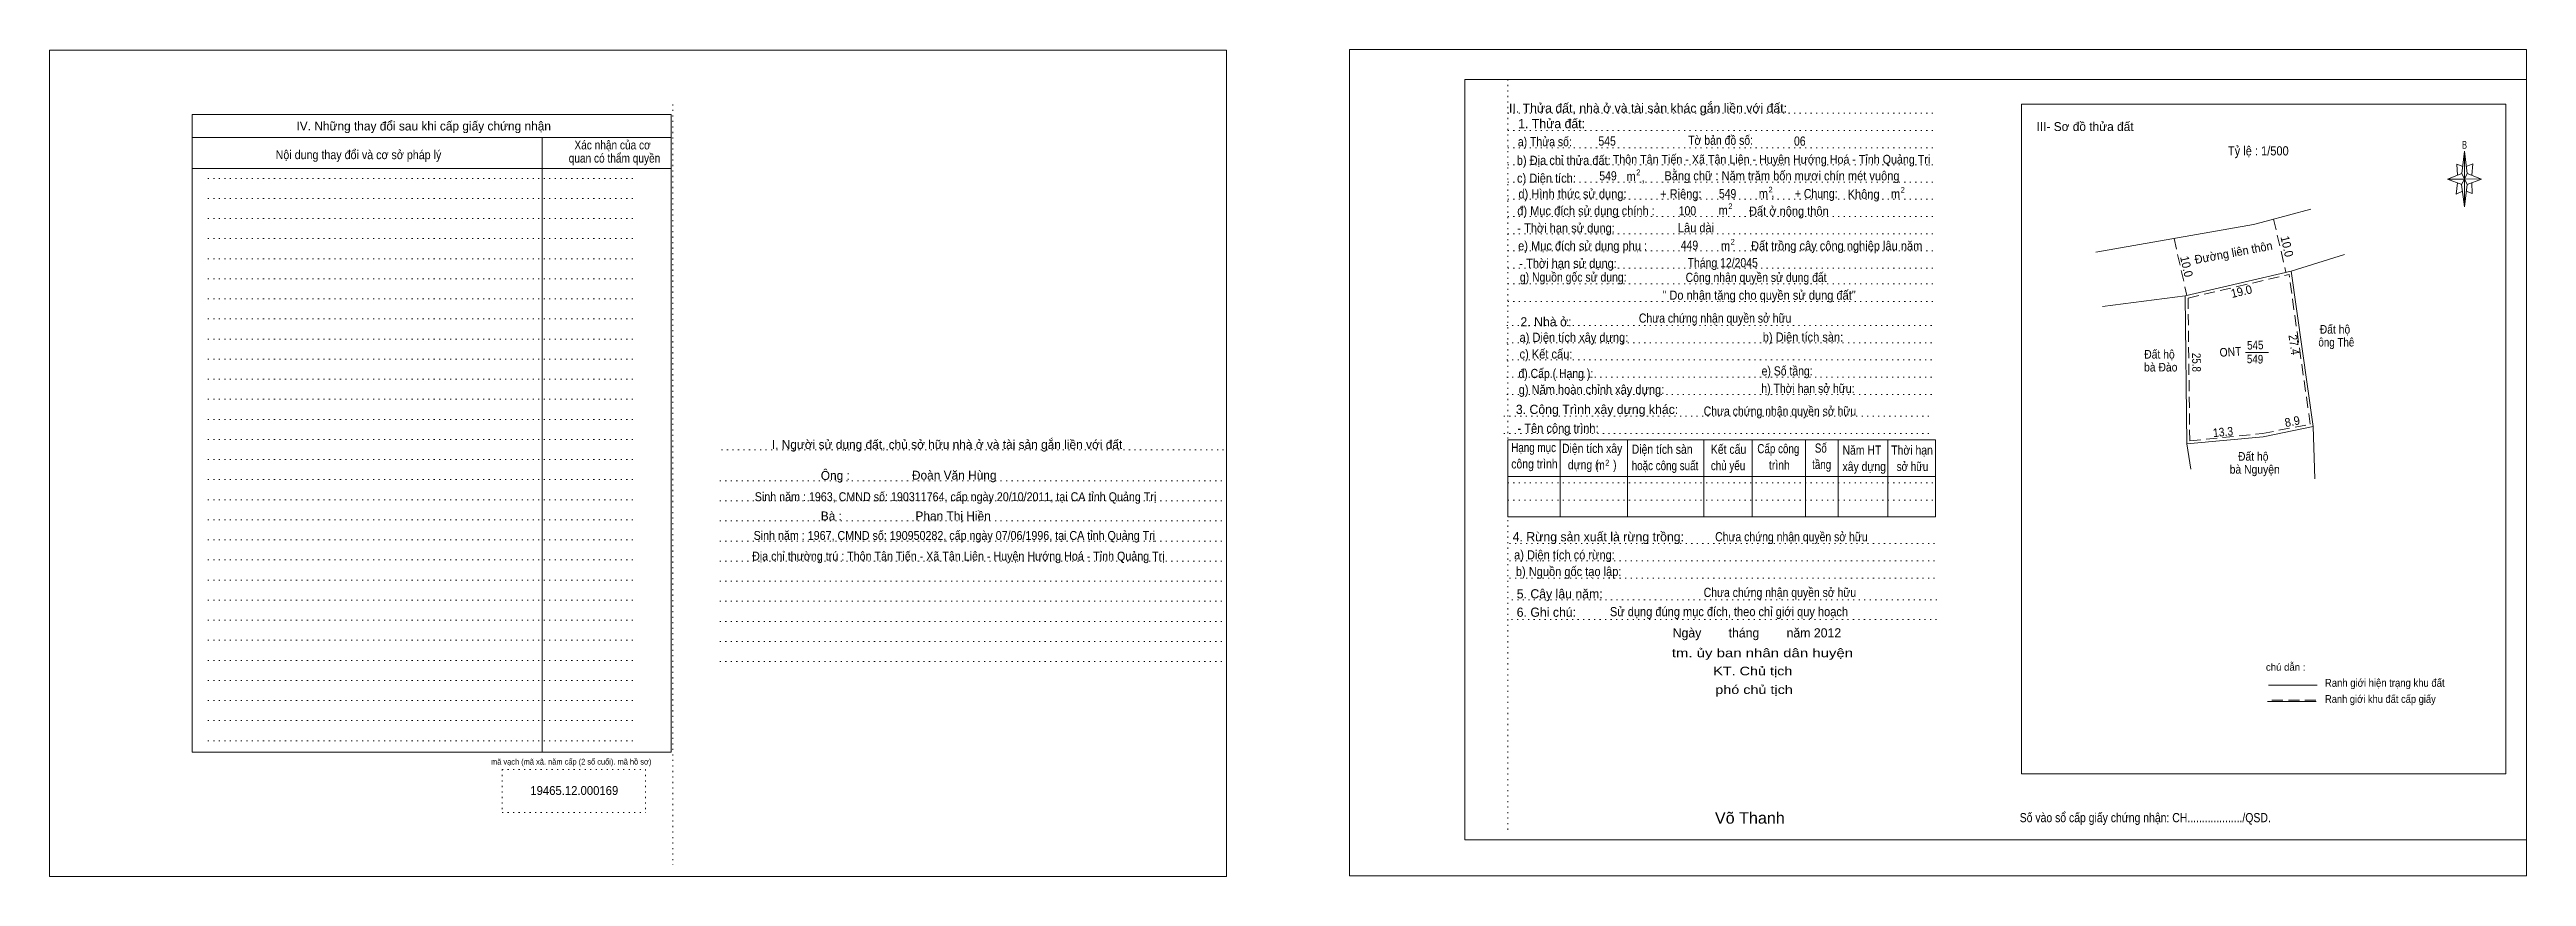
# Model space of a CAD drawing. Header units: metres. Extents: x 548828 to 549260, y 1838188 to 1838332.
import ezdxf
from ezdxf.enums import TextEntityAlignment as Align

# ---------------------------------------------------------------- set-up
doc = ezdxf.new("R2010")
doc.units = ezdxf.units.M
doc.header["$LTSCALE"] = 0.64
doc.linetypes.add('DOTTED', pattern=[1.5, 0.3, -1.2])
doc.linetypes.add('MEDIUM_DASHED', pattern=[4.5, 3, -1.5])
for name, color, linetype, lineweight in [('1', 7, 'DOTTED', 13), ('10', 7, 'Continuous', 13), ('15', 7, 'Continuous', 13), ('17', 7, 'MEDIUM_DASHED', 13), ('2', 7, 'Continuous', 13), ('23', 7, 'Continuous', 13), ('30', 7, 'Continuous', 13), ('50', 7, 'Continuous', 13)]:
    doc.layers.add(name, color=color, linetype=linetype, lineweight=lineweight)
for name, color, linetype in [('11', 7, 'Continuous'), ('13', 7, 'Continuous'), ('18', 7, 'Continuous'), ('20', 7, 'Continuous'), ('28', 7, 'Continuous'), ('3', 7, 'Continuous'), ('4', 7, 'Continuous'), ('9', 7, 'Continuous')]:
    doc.layers.add(name, color=color, linetype=linetype)

msp = doc.modelspace()

# ---------------------------------------------------------------- linework, layer by layer
at = {"layer": '1', "linetype": 'Continuous'}
for p, q in [((549074.55, 1838326.47), (549259.65, 1838326.47)), ((549074.55, 1838326.47), (549074.55, 1838193.97)), ((549259.65, 1838326.47), (549259.65, 1838193.97)), ((549074.55, 1838193.97), (549259.65, 1838193.97))]:
    msp.add_line(p, q, dxfattribs=at)
at = {"layer": '1'}
for p, q in [((549082.05, 1838326.47), (549082.05, 1838195.07)), ((548936.5, 1838322.12), (548936.5, 1838189.62)), ((549082.05, 1838320.57), (549156.6, 1838320.57)), ((549082.05, 1838317.57), (549156.6, 1838317.57)), ((549082.05, 1838314.57), (549156.6, 1838314.57)), ((548855.4, 1838309.22), (548929.95, 1838309.22)), ((549082.05, 1838311.57), (549156.6, 1838311.57)), ((549082.05, 1838308.57), (549156.6, 1838308.57)), ((548855.4, 1838305.72), (548929.95, 1838305.72)), ((549082.05, 1838305.57), (549156.6, 1838305.57)), ((548855.4, 1838302.22), (548929.95, 1838302.22)), ((549082.05, 1838302.57), (549156.6, 1838302.57)), ((549082.05, 1838299.57), (549156.6, 1838299.57)), ((548855.4, 1838298.72), (548929.95, 1838298.72)), ((548855.4, 1838295.22), (548929.95, 1838295.22)), ((549082.05, 1838296.57), (549156.6, 1838296.57)), ((548855.4, 1838291.72), (548929.95, 1838291.72)), ((549082.05, 1838293.57), (549156.6, 1838293.57)), ((549082.05, 1838290.82), (549156.6, 1838290.82)), ((548855.4, 1838288.22), (548929.95, 1838288.22)), ((549082.05, 1838287.77), (549156.6, 1838287.77)), ((548855.4, 1838284.72), (548929.95, 1838284.72)), ((549081.85, 1838283.57), (549156.4, 1838283.57)), ((548855.4, 1838281.22), (548929.95, 1838281.22)), ((548855.4, 1838277.72), (548929.95, 1838277.72)), ((549081.85, 1838280.57), (549156.4, 1838280.57)), ((549081.85, 1838277.57), (549156.4, 1838277.57)), ((548855.4, 1838274.22), (548929.95, 1838274.22)), ((549081.85, 1838274.57), (549156.4, 1838274.57)), ((548855.4, 1838270.72), (548929.95, 1838270.72)), ((549081.85, 1838271.57), (549156.4, 1838271.57)), ((548855.4, 1838267.22), (548929.95, 1838267.22)), ((549081.35, 1838267.77), (549155.9, 1838267.77)), ((549081.35, 1838264.77), (549155.9, 1838264.77)), ((548855.4, 1838263.72), (548929.95, 1838263.72)), ((548855.4, 1838260.22), (548929.95, 1838260.22)), ((548944.95, 1838261.92), (549033, 1838261.92)), ((548855.4, 1838256.72), (548929.95, 1838256.72)), ((548944.65, 1838256.52), (549032.7, 1838256.52)), ((549082.05, 1838256.17), (549156.6, 1838256.17)), ((548855.4, 1838253.22), (548929.95, 1838253.22)), ((548944.65, 1838253.02), (549032.7, 1838253.02)), ((549082.05, 1838253.17), (549156.6, 1838253.17)), ((548855.4, 1838249.72), (548929.95, 1838249.72)), ((548944.65, 1838249.52), (549032.7, 1838249.52)), ((548855.4, 1838246.22), (548929.95, 1838246.22)), ((548944.65, 1838246.02), (549032.7, 1838246.02)), ((549082.35, 1838245.57), (549156.9, 1838245.57)), ((548855.4, 1838242.72), (548929.95, 1838242.72)), ((548855.4, 1838239.22), (548929.95, 1838239.22)), ((548944.65, 1838242.52), (549032.7, 1838242.52)), ((548944.65, 1838239.02), (549032.7, 1838239.02)), ((549082.35, 1838242.57), (549156.9, 1838242.57)), ((549082.35, 1838239.57), (549156.9, 1838239.57)), ((548855.4, 1838235.72), (548929.95, 1838235.72)), ((548944.65, 1838235.52), (549032.7, 1838235.52)), ((549082.75, 1838235.77), (549157.3, 1838235.77)), ((548855.4, 1838232.22), (548929.95, 1838232.22)), ((548944.65, 1838232.02), (549032.7, 1838232.02)), ((549082.7, 1838232.32), (549157.25, 1838232.32)), ((548855.4, 1838228.72), (548929.95, 1838228.72)), ((548944.65, 1838228.52), (549032.7, 1838228.52)), ((548855.4, 1838225.22), (548929.95, 1838225.22)), ((548855.4, 1838221.72), (548929.95, 1838221.72)), ((548944.65, 1838225.02), (549032.7, 1838225.02)), ((548855.4, 1838218.22), (548929.95, 1838218.22)), ((548855.4, 1838214.72), (548929.95, 1838214.72)), ((548855.4, 1838211.22), (548929.95, 1838211.22)), ((548906.7, 1838206.22), (548931.7, 1838206.22)), ((548906.7, 1838206.22), (548906.7, 1838198.72)), ((548931.7, 1838206.22), (548931.7, 1838198.72)), ((548906.7, 1838198.72), (548931.7, 1838198.72))]:
    msp.add_line(p, q, dxfattribs=at)
at = {"layer": '1', "linetype": 'Continuous'}
for points in [[(548827.8, 1838187.57), (549033, 1838187.57), (549033, 1838331.57), (548827.8, 1838331.57)], [(549054.45, 1838187.67), (549259.65, 1838187.67), (549259.65, 1838331.67), (549054.45, 1838331.67)]]:
    msp.add_lwpolyline(points, close=True, dxfattribs=at)
at = {"layer": '10', "linetype": 'MEDIUM_DASHED'}
for p, q in [((549221.95, 1838266.37), (549218.25, 1838292.47)), ((549200.95, 1838263.47), (549200.65, 1838288.37)), ((549200.95, 1838263.47), (549213.65, 1838264.77)), ((549213.65, 1838264.77), (549221.95, 1838266.37))]:
    msp.add_line(p, q, dxfattribs=at)
at = {"layer": '10'}
for p, q in [((549222.45, 1838265.97), (549218.65, 1838293.07)), ((549200.45, 1838262.97), (549200.15, 1838288.77)), ((549082.05, 1838263.67), (549156.6, 1838263.67)), ((549082.05, 1838263.67), (549082.05, 1838250.22)), ((549091.2, 1838263.67), (549091.2, 1838250.22)), ((549102.9, 1838263.67), (549102.9, 1838250.22)), ((549116.2, 1838263.67), (549116.2, 1838250.22)), ((549124.65, 1838263.67), (549124.65, 1838250.22)), ((549133.95, 1838263.67), (549133.95, 1838250.22)), ((549139.65, 1838263.67), (549139.65, 1838250.22)), ((549148.3, 1838263.67), (549148.3, 1838250.22)), ((549156.6, 1838263.67), (549156.6, 1838250.22)), ((549082.05, 1838257.27), (549156.6, 1838257.27)), ((549082.05, 1838250.22), (549156.6, 1838250.22))]:
    msp.add_line(p, q, dxfattribs=at)
msp.add_lwpolyline([(549200.45, 1838262.97), (549213.75, 1838264.17), (549222.45, 1838265.97)], dxfattribs=at)
at = {"layer": '15'}
for p, q in [((549210.65, 1838278.87), (549214.7, 1838278.87)), ((549222.75, 1838256.87), (549222.45, 1838265.97)), ((549201.15, 1838258.57), (549200.45, 1838262.97))]:
    msp.add_line(p, q, dxfattribs=at)
at = {"layer": '17'}
for p, q in [((549215.55, 1838302.12), (549217.7, 1838292.87)), ((549198.2, 1838298.77), (549200.45, 1838288.82))]:
    msp.add_line(p, q, dxfattribs=at)
at = {"layer": '2'}
for p, q in [((548852.65, 1838320.37), (548936.2, 1838320.37)), ((548852.65, 1838320.37), (548852.65, 1838209.22)), ((548852.65, 1838316.37), (548936.2, 1838316.37)), ((548913.7, 1838316.37), (548913.7, 1838209.22)), ((548936.2, 1838320.37), (548936.2, 1838209.22)), ((548852.65, 1838310.97), (548936.2, 1838310.97)), ((548852.65, 1838209.22), (548936.2, 1838209.22))]:
    msp.add_line(p, q, dxfattribs=at)
msp.add_lwpolyline([(549171.6, 1838322.17), (549256.05, 1838322.17), (549256.05, 1838205.47), (549171.6, 1838205.47)], close=True, dxfattribs=at)
at = {"layer": '23', "linetype": 'MEDIUM_DASHED'}
msp.add_line((549200.65, 1838288.37), (549218.25, 1838292.47), dxfattribs=at)
at = {"layer": '23'}
msp.add_line((549200.15, 1838288.77), (549185.75, 1838286.87), dxfattribs=at)
for points in [[(549184.55, 1838296.37), (549212.05, 1838301.17), (549214.25, 1838301.77), (549222.05, 1838303.87)], [(549200.15, 1838288.77), (549218.65, 1838293.07), (549227.95, 1838295.97)]]:
    msp.add_lwpolyline(points, dxfattribs=at)
at = {"layer": '30'}
for p, q in [((549248.4, 1838310.07), (549248.85, 1838313.97)), ((549248.4, 1838308.17), (549245.9, 1838309.07)), ((549249.3, 1838308.17), (549248.85, 1838304.27)), ((549249.3, 1838310.07), (549251.8, 1838309.07)), ((549250.1, 1838308.47), (549250.2, 1838306.57)), ((549250.2, 1838306.57), (549249.15, 1838306.97))]:
    msp.add_line(p, q, dxfattribs=at)
for points in [[(549248.85, 1838313.97), (549249.3, 1838310.07), (549248.85, 1838309.07)], [(549248.85, 1838309.07), (549245.9, 1838309.07), (549248.4, 1838310.07), (549249.3, 1838308.17), (549251.8, 1838309.07), (549248.85, 1838309.17)], [(549248.85, 1838309.07), (549248.85, 1838304.27), (549248.35, 1838308.17)]]:
    msp.add_lwpolyline(points, close=True, dxfattribs=at)
for points in [[(549248.85, 1838309.07), (549248.4, 1838310.07), (549245.9, 1838309.07)], [(549247.6, 1838308.47), (549247.4, 1838306.47), (549248.5, 1838306.97)], [(549248.55, 1838311.27), (549247.5, 1838311.67), (549247.65, 1838309.77)], [(549248.85, 1838309.07), (549249.3, 1838308.17), (549251.8, 1838309.07)], [(549249.15, 1838311.27), (549250.3, 1838311.77), (549250.1, 1838309.77)]]:
    msp.add_lwpolyline(points, dxfattribs=at)
at = {"layer": '50', "linetype": 'MEDIUM_DASHED'}
msp.add_line((549222.95, 1838218.27), (549214.4, 1838218.27), dxfattribs=at)
at = {"layer": '50'}
for p, q in [((549223, 1838218.07), (549214.5, 1838218.07)), ((549223.15, 1838220.92), (549214.65, 1838220.92))]:
    msp.add_line(p, q, dxfattribs=at)

# ---------------------------------------------------------------- texts
at = {"layer": '1', "width": 0.85}
msp.add_text('mã vạch (mã xã. năm cấp (2 số cuối). mã hồ sơ)', height=0.9999, dxfattribs=at).set_placement((548918.75, 1838207.07), align=Align.CENTER)
at = {"layer": '10'}
for s, p in [('IV. Những thay đổi sau khi cấp giấy chứng nhận', (548893.035, 1838317.57)), ('III- Sơ đồ thửa đất', (549182.695, 1838317.47)), ('I. Người sử dụng đất, chủ sở hữu nhà ở và tài sản gắn liền với đất', (548984.275, 1838262.07))]:
    msp.add_text(s, height=1.55, dxfattribs=at).set_placement(p, align=Align.CENTER)
for s, height, width, p in [('Nội dung thay đổi và cơ sở pháp lý', 1.55, 0.9, (548881.665, 1838312.57)), ('Xác nhận của cơ', 1.55, 0.85, (548925.965, 1838314.27)), ('  Thôn Tân Tiến - Xã Tân Liên - Huyện Hướng Hoá - Tỉnh Quảng Trị', 1.55, 0.9, (549127.505, 1838311.77)), ('Bằng chữ : Năm trăm bốn mươi chín mét vuông', 1.6, 0.9, (549129.85, 1838308.87)), ('Địa chỉ thường trú : Thôn Tân Tiến - Xã Tân Liên - Huyện Hướng Hoá - Tỉnh Quảng Trị', 1.55, 0.9, (548986.25, 1838242.62))]:
    msp.add_text(s, height=height, dxfattribs=dict(at, width=width)).set_placement(p, align=Align.CENTER)
at = {"layer": '11', "width": 0.95}
msp.add_text('19465.12.000169', height=1.55, dxfattribs=at).set_placement((548919.29, 1838201.77), align=Align.CENTER)
at = {"layer": '13', "width": 0.9}
msp.add_text('ONT ', height=1.499, rotation=3.701, dxfattribs=at).set_placement((549210.4932, 1838278.4042), align=Align.RIGHT)
at = {"layer": '13', "width": 0.85}
for s, rotation, p in [('549', 358.369, (549212.3087, 1838276.9785)), ('545', 1.838, (549212.3959, 1838279.4164))]:
    msp.add_text(s, height=1.5, rotation=rotation, dxfattribs=at).set_placement(p, align=Align.CENTER)
at = {"layer": '15'}
for s, rotation, width, p in [('19.0', 13.144, 0.95, (549210.1245, 1838288.796)), ('27.4', 278.077, 0.9, (549218.4033, 1838280.1354)), ('25.8', 270.666, 0.85, (549201.3695, 1838277.1437)), ('13.3', 5.514, 0.9, (549206.8179, 1838264.2858)), ('8.9', 11.159, 0.95, (549218.9648, 1838266.1294))]:
    msp.add_text(s, height=1.5, rotation=rotation, dxfattribs=dict(at, width=width)).set_placement(p, align=Align.CENTER)
for s, width, p in [('Đất hộ ', 0.9, (549226.515, 1838282.17)), ('Đất hộ ', 0.9, (549195.915, 1838277.82)), ('ông Thê', 0.85, (549226.505, 1838279.92)), ('bà Đào', 0.9, (549195.89, 1838275.57)), ('Đất hộ ', 0.9, (549212.265, 1838260.02)), ('bà Nguyện', 0.9, (549212.275, 1838257.77))]:
    msp.add_text(s, height=1.5, dxfattribs=dict(at, width=width)).set_placement(p, align=Align.CENTER)
at = {"layer": '17', "width": 0.95}
for rotation, p in [(283.085, (549217.1731, 1838297.1998)), (282.742, (549199.6615, 1838293.7004))]:
    msp.add_text('10.0', height=1.5, rotation=rotation, dxfattribs=at).set_placement(p, align=Align.CENTER)
at = {"layer": '18'}
for s, p in [('Đoàn Văn Hùng', (548985.535, 1838256.72)), ('Phan Thị Hiền', (548985.335, 1838249.62))]:
    msp.add_text(s, height=1.55, dxfattribs=at).set_placement(p, align=Align.CENTER)
at = {"layer": '18', "width": 0.9}
for s, p in [('Sinh năm : 1963, CMND số: 190311764, cấp ngày 20/10/2011, tại CA tỉnh Quảng Trị', (548985.755, 1838252.97)), ('Sinh năm : 1967, CMND số: 190950282, cấp ngày 07/06/1996, tại CA tỉnh Quảng Trị', (548985.555, 1838246.22))]:
    msp.add_text(s, height=1.55, dxfattribs=at).set_placement(p, align=Align.CENTER)
at = {"layer": '2'}
for s, p in [('II. Thửa đất, nhà ở và tài sản khác gắn liền với đất:', (549082.25, 1838320.67)), ('1. Thửa đất:', (549083.85, 1838317.97)), (',', (549105.35, 1838308.62)), (',', (549127.95, 1838305.97)), ('2. Nhà ở:', (549084.25, 1838283.42)), ('3. Công Trình xây dựng khác:', (549083.45, 1838268.17)), ('4. Rừng sản xuất là rừng trồng:', (549082.9, 1838245.97)), ('5. Cây lâu năm:', (549083.6, 1838236.02)), ('6. Ghi chú:', (549083.6, 1838232.82))]:
    msp.add_text(s, height=1.6, dxfattribs=at).set_placement(p)
for s, height, width, p in [('a) Thửa số:', 1.6, 0.85, (549083.8, 1838314.82)), ('Tờ bản đồ số:', 1.6, 0.85, (549113.5, 1838315.07)), ('c) Diện tích:', 1.6, 0.9, (549083.65, 1838308.47)), ('m', 1.6, 0.9, (549102.75, 1838308.77)), ('2', 0.9999, 0.85, (549104.45, 1838309.77)), ('2', 0.9999, 0.85, (549127.5, 1838306.77)), ('2', 0.9999, 0.85, (549150.55, 1838306.72)), ('đ) Mục đích sử dụng chính : ', 1.6, 0.9, (549083.7, 1838302.77)), ('d) Hình thức sử dụng:', 1.6, 0.9, (549083.9, 1838305.72)), ('+ Riêng:', 1.6, 0.9, (549108.6, 1838305.72)), ('100', 1.6, 0.85, (549111.85, 1838302.77)), ('m', 1.6, 0.9, (549118.8, 1838302.87)), ('2', 0.9999, 0.85, (549120.5, 1838303.87)), ('Đất ở nông thôn', 1.6, 0.9, (549124.1, 1838302.72)), ('m', 1.6, 0.9, (549125.8, 1838305.77)), ('+ Chung:', 1.6, 0.85, (549132.1, 1838305.77)), ('Không', 1.6, 0.9, (549141.3, 1838305.67)), ('m', 1.6, 0.9, (549148.85, 1838305.72)), ('- Thời hạn sử dụng: ', 1.6, 0.9, (549083.7, 1838299.77)), ('Lâu dài', 1.6, 0.9, (549111.7, 1838299.82)), ('e) Mục đích sử dụng phụ : ', 1.6, 0.9, (549083.85, 1838296.67)), ('- Thời hạn sử dụng: ', 1.6, 0.9, (549084.05, 1838293.62)), ('449', 1.6, 0.85, (549112.2, 1838296.77)), ('Tháng 12/2045', 1.6, 0.85, (549113.4, 1838293.72)), ('m', 1.6, 0.9, (549119.2, 1838296.67)), ('2', 0.9999, 0.85, (549120.9, 1838297.67)), ('Đất trồng cây công nghiệp lâu năm ', 1.6, 0.9, (549124.45, 1838296.67)), ('g) Nguồn gốc sử dụng: ', 1.6, 0.85, (549084.15, 1838291.22)), ('a) Diện tích xây dựng:', 1.6, 0.9, (549084.1, 1838280.72)), ('b) Diện tích sàn:', 1.6, 0.9, (549126.5, 1838280.77)), ('c) Kết cấu:', 1.6, 0.9, (549084.1, 1838277.82)), ('đ) Cấp ( Hạng ):', 1.6, 0.85, (549083.9, 1838274.42)), ('g) Năm hoàn chỉnh xây dựng:', 1.6, 0.9, (549083.95, 1838271.62)), ('h) Thời hạn sở hữu:', 1.6, 0.85, (549126.25, 1838271.82)), ('e) Số tầng:', 1.6, 0.85, (549126.3, 1838274.87)), ('- Tên công trình:', 1.6, 0.9, (549083.75, 1838264.87)), ('công trình', 1.6, 0.85, (549082.65, 1838258.67)), ('Hạng mục', 1.6, 0.8, (549082.65, 1838261.52)), ('Diện tích xây', 1.6, 0.85, (549091.5, 1838261.37)), ('Diện tích sàn', 1.6, 0.85, (549103.65, 1838261.22)), ('Kết cấu', 1.6, 0.85, (549117.45, 1838261.22)), ('Cấp công', 1.6, 0.8, (549125.55, 1838261.32)), ('tầng', 1.6, 0.8, (549135.1, 1838258.57)), (' Số', 1.6, 0.8, (549135.1, 1838261.42)), ('Năm HT', 1.6, 0.85, (549140.4, 1838261.07)), ('Thời hạn', 1.6, 0.85, (549148.9, 1838261.07)), ('  dựng (     )', 1.6, 0.85, (549091.5, 1838258.52)), ('m', 1.6, 0.85, (549097.45, 1838258.47)), ('2', 1.007, 0.8, (549099.05, 1838259.17)), ('hoặc công suất', 1.6, 0.8, (549103.65, 1838258.37)), ('chủ yếu', 1.6, 0.8, (549117.45, 1838258.37)), ('    trình', 1.6, 0.85, (549125.55, 1838258.47)), ('xây dựng', 1.6, 0.85, (549140.4, 1838258.22)), ('  sở hữu', 1.6, 0.8, (549148.9, 1838258.22)), ('a) Diện tích có rừng:', 1.6, 0.9, (549083.15, 1838242.82)), ('b) Nguồn gốc tạo lập:', 1.6, 0.9, (549083.45, 1838239.92)), ('Số vào sổ cấp giấy chứng nhận: CH.................../QSD.', 1.6, 0.85, (549171.3, 1838197.02))]:
    msp.add_text(s, height=height, dxfattribs=dict(at, width=width)).set_placement(p)
for s, height, width, p in [('quan có thẩm quyền', 1.55, 0.85, (548926.3, 1838311.97)), ('b) Địa chỉ thửa đất:', 1.6, 0.9, (549091.805, 1838311.57))]:
    msp.add_text(s, height=height, dxfattribs=dict(at, width=width)).set_placement(p, align=Align.CENTER)
at = {"layer": '20'}
for s, p in [('Ông : ', (548965.09, 1838256.67)), ('Bà : ', (548964.395, 1838249.62))]:
    msp.add_text(s, height=1.55, dxfattribs=at).set_placement(p, align=Align.CENTER)
at = {"layer": '28', "width": 0.95}
msp.add_text('Đường liên thôn', height=1.5, rotation=10.518, dxfattribs=at).set_placement((549208.7131, 1838295.5607), align=Align.CENTER)
at = {"layer": '3', "width": 0.85}
for s, p in [('545', (549097.85, 1838314.92)), ('06', (549131.95, 1838314.92))]:
    msp.add_text(s, height=1.6, dxfattribs=at).set_placement(p)
at = {"layer": '30', "width": 0.65}
msp.add_text('B', height=1.378, dxfattribs=at).set_placement((549248.845, 1838314.37), align=Align.CENTER)
at = {"layer": '4', "width": 0.85}
for p in [(549098, 1838308.87), (549118.85, 1838305.77)]:
    msp.add_text('549', height=1.6, dxfattribs=at).set_placement(p)
at = {"layer": '50', "width": 0.9}
msp.add_text('Tỷ lệ : 1/500', height=1.6, dxfattribs=at).set_placement((549207.6, 1838313.22))
at = {"layer": '50'}
for s, height, p in [('Ngày        tháng        năm 2012', 1.6, (549125.48, 1838229.22)), ('chú dẫn :', 1.25, (549217.67, 1838223.42))]:
    msp.add_text(s, height=height, dxfattribs=at).set_placement(p, align=Align.CENTER)
for s, height, width, p in [('tm. ủy ban nhân dân huyện ', 1.5, 1.3, (549126.8, 1838225.77)), ('KT. Chủ tịch', 1.5, 1.25, (549124.76, 1838222.62)), ('Ranh giới hiện trạng khu đất', 1.375, 0.9, (549234.945, 1838220.62)), ('phó chủ tịch', 1.5, 1.25, (549124.98, 1838219.37)), ('Ranh giới khu đất cấp giấy', 1.35, 0.9, (549234.18, 1838217.82)), ('Võ Thanh', 2, 1.05, (549124.25, 1838196.77))]:
    msp.add_text(s, height=height, dxfattribs=dict(at, width=width)).set_placement(p, align=Align.CENTER)
at = {"layer": '9'}
for s, width, p in [('Công nhận quyền sử dụng đất ', 0.85, (549113.05, 1838291.17)), ('" Do nhận tặng cho quyền sử dụng đất"', 0.9, (549109, 1838288.07)), ('Chưa chứng nhận quyền sở hữu', 0.85, (549104.9, 1838284.07)), ('Chưa chứng nhận quyền sở hữu', 0.85, (549116.2, 1838267.87)), ('Chưa chứng nhận quyền sở hữu', 0.85, (549118.2, 1838245.97)), ('Sử dụng đúng mục đích, theo chỉ giới quy hoạch', 0.9, (549099.85, 1838232.92)), ('Chưa chứng nhận quyền sở hữu', 0.85, (549116.2, 1838236.27))]:
    msp.add_text(s, height=1.6, dxfattribs=dict(at, width=width)).set_placement(p)

doc.saveas('drawing.dxf')
